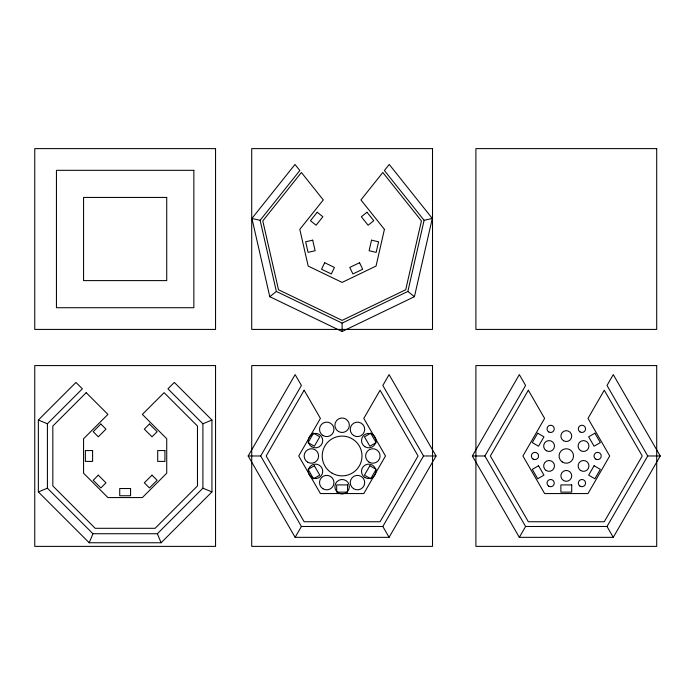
<?xml version="1.0" encoding="UTF-8"?>
<svg xmlns="http://www.w3.org/2000/svg" width="695" height="695" viewBox="0 0 695 695"><rect width="100%" height="100%" fill="white"/><g stroke="black" fill="none" stroke-linecap="round" stroke-linejoin="round"><path stroke-width="1.04" d="M407.861 291.448L424.098 220.306L384.387 170.518L389.235 164.446L432.29 218.439L414.429 296.695L342.114 331.524L269.79 296.695L251.929 218.439L294.984 164.446L299.832 170.518L260.121 220.306L276.367 291.448L342.114 323.114L407.861 291.448L414.429 296.695M89.203 542.76L92.948 533.725L47.408 488.185L47.408 423.776L82.358 388.826L75.963 382.432L38.364 420.032L38.364 491.93L89.203 542.76L161.101 542.76L211.932 491.93L211.932 420.032L174.332 382.432L167.947 388.826L202.897 423.776L202.897 488.185L157.357 533.725L92.948 533.725M248.167 455.981L295.14 374.622L301.404 385.464L260.695 455.981L301.404 526.489L382.823 526.489L423.533 455.981L382.823 385.464L389.087 374.622L436.06 455.981L389.087 537.339L295.14 537.339L248.167 455.981L260.695 455.981M295.14 537.339L301.404 526.489M472.357 455.981L519.33 374.622L525.594 385.464L484.884 455.981L525.594 526.489L607.013 526.489L647.723 455.981L607.013 385.464L613.277 374.622L660.25 455.981L613.277 537.339L519.33 537.339L472.357 455.981L484.884 455.981M519.33 537.339L525.594 526.489M269.79 296.695L276.367 291.448M38.364 491.93L47.408 488.185M202.897 423.776L211.932 420.032M424.098 220.306L432.29 218.439M423.533 455.981L436.06 455.981M647.723 455.981L660.25 455.981M251.929 218.439L260.121 220.306M38.364 420.032L47.408 423.776M202.897 488.185L211.932 491.93M607.013 526.489L613.277 537.339M382.823 526.489L389.087 537.339M157.357 533.725L161.101 542.76M342.114 323.114L342.114 331.524M371.521 240.166L369.106 250.747L376.16 252.355L378.575 241.782L371.521 240.166M384.413 229.367L376.038 266.072L342.114 282.413L308.189 266.072L299.806 229.367L323.288 199.925L301.404 172.49L262.788 220.914L278.504 289.745L342.114 320.378L405.724 289.745L421.431 220.914L382.815 172.49L360.94 199.925L384.413 229.367M324.669 262.727L321.533 269.243L331.307 273.952L334.443 267.436L324.669 262.727M304.141 390.216L266.176 455.981L304.141 521.745L380.078 521.745L418.051 455.981L380.078 390.216L363.806 418.399L385.499 455.981L363.806 493.563L320.412 493.563L298.72 455.981L320.412 418.399L304.141 390.216M313.506 433.202L308.085 442.593L314.349 446.216L319.769 436.816L313.506 433.202M369.879 465.746L364.449 475.145L370.713 478.759L376.134 469.36L369.879 465.746M528.339 390.216L490.366 455.981L528.339 521.745L604.268 521.745L642.241 455.981L604.268 390.216L587.996 418.399L609.697 455.981L587.996 493.563L544.611 493.563L522.909 455.981L544.611 418.399L528.339 390.216M537.695 433.202L532.274 442.593L538.538 446.216L543.959 436.816L537.695 433.202M594.069 465.746L588.648 475.145L594.903 478.759L600.332 469.36L594.069 465.746M317.224 212.236L310.457 220.715L316.112 225.223L322.88 216.744L317.224 212.236M86.189 392.666L52.829 426.026L52.829 485.935L95.198 528.304L155.107 528.304L197.467 485.935L197.467 426.026L164.107 392.666L142.371 414.394L166.731 438.754L166.731 473.208L142.371 497.568L107.925 497.568L83.565 473.208L83.565 438.754L107.925 414.394L86.189 392.666M100.862 424.019L93.191 431.691L98.299 436.808L105.97 429.136L100.862 424.019M98.299 475.154L93.191 480.271L100.862 487.942L105.97 482.825L98.299 475.154M149.442 424.019L144.325 429.136L151.996 436.808L157.113 431.691L149.442 424.019M151.996 475.154L144.325 482.825L149.442 487.942L157.113 480.271L151.996 475.154M367.003 212.236L361.348 216.744L368.107 225.223L373.762 220.715L367.003 212.236M314.349 465.746L308.085 469.36L313.506 478.759L319.769 475.145L314.349 465.746M370.713 433.202L364.449 436.816L369.879 446.216L376.134 442.593L370.713 433.202M538.538 465.746L532.274 469.36L537.695 478.759L543.959 475.145L538.538 465.746M594.903 433.202L588.648 436.816L594.069 446.216L600.332 442.593L594.903 433.202M359.55 262.727L349.776 267.436L352.912 273.952L362.686 269.243L359.55 262.727M312.698 240.166L305.652 241.782L308.067 252.355L315.113 250.747L312.698 240.166M215.554 148.617L34.75 148.617L34.75 329.421L215.554 329.421L215.554 148.617M432.507 148.617L251.712 148.617L251.712 329.421L432.507 329.421L432.507 148.617M656.706 148.617L475.901 148.617L475.901 329.421L656.706 329.421L656.706 148.617M193.853 170.318L56.443 170.318L56.443 307.72L193.853 307.72L193.853 170.318M166.731 197.432L83.565 197.432L83.565 280.606L166.731 280.606L166.731 197.432M215.554 365.579L34.75 365.579L34.75 546.383L215.554 546.383L215.554 365.579M432.507 365.579L251.712 365.579L251.712 546.383L432.507 546.383L432.507 365.579M656.706 365.579L475.901 365.579L475.901 546.383L656.706 546.383L656.706 365.579M92.609 450.56L85.372 450.56L85.372 461.402L92.609 461.402L92.609 450.56M164.924 450.56L157.696 450.56L157.696 461.402L164.924 461.402L164.924 450.56M347.535 484.91L336.684 484.91L336.684 492.138L347.535 492.138L347.535 484.91M571.724 484.91L560.882 484.91L560.882 492.138L571.724 492.138L571.724 484.91M130.573 488.524L119.722 488.524L119.722 495.752L130.573 495.752L130.573 488.524M580.594 450.603A5.421 5.421 0 0 0 588.943 446.294A5.421 5.421 0 0 0 581.037 441.212A5.421 5.421 0 0 0 580.594 450.603M580.004 431.899A3.614 3.614 0 0 0 585.572 429.032A3.614 3.614 0 0 0 580.308 425.644A3.614 3.614 0 0 0 580.004 431.899M580.707 470.558A5.421 5.421 0 0 0 588.952 466.05A5.421 5.421 0 0 0 580.924 461.167A5.421 5.421 0 0 0 580.707 470.558M595.737 459.065A3.614 3.614 0 0 0 601.236 456.068A3.614 3.614 0 0 0 595.884 452.81A3.614 3.614 0 0 0 595.737 459.065M563.593 480.566A5.421 5.421 0 0 0 571.724 475.867A5.421 5.421 0 0 0 563.593 471.175A5.421 5.421 0 0 0 563.593 480.566M579.934 486.092A3.614 3.614 0 0 0 585.564 483.355A3.614 3.614 0 0 0 580.377 479.845A3.614 3.614 0 0 0 579.934 486.092M546.148 470.489A5.421 5.421 0 0 0 554.497 466.18A5.421 5.421 0 0 0 546.591 461.106A5.421 5.421 0 0 0 546.148 470.489M548.694 486.144A3.614 3.614 0 0 0 554.254 483.268A3.614 3.614 0 0 0 548.989 479.889A3.614 3.614 0 0 0 548.694 486.144M546.253 450.664A5.421 5.421 0 0 0 554.506 446.164A5.421 5.421 0 0 0 546.478 441.273A5.421 5.421 0 0 0 546.253 450.664M533.108 459.065A3.614 3.614 0 0 0 538.599 456.068A3.614 3.614 0 0 0 533.256 452.81A3.614 3.614 0 0 0 533.108 459.065M563.593 440.786A5.421 5.421 0 0 0 571.724 436.095A5.421 5.421 0 0 0 563.593 431.395A5.421 5.421 0 0 0 563.593 440.786M548.841 431.995A3.614 3.614 0 0 0 554.263 428.858A3.614 3.614 0 0 0 548.841 425.731A3.614 3.614 0 0 0 548.841 431.995M562.246 461.966A7.228 7.228 0 0 0 573.514 456.493A7.228 7.228 0 0 0 563.141 449.474A7.228 7.228 0 0 0 562.246 461.966M332.167 473.208A19.886 19.886 0 0 0 361.999 455.981A19.886 19.886 0 0 0 332.167 438.754A19.886 19.886 0 0 0 332.167 473.208M322.975 488.776A7.228 7.228 0 0 0 333.974 482.773A7.228 7.228 0 0 0 323.279 476.249A7.228 7.228 0 0 0 322.975 488.776M353.573 488.681A7.228 7.228 0 0 0 364.701 482.947A7.228 7.228 0 0 0 354.163 476.171A7.228 7.228 0 0 0 353.573 488.681M368.793 461.966A7.228 7.228 0 0 0 380.061 456.493A7.228 7.228 0 0 0 369.688 449.474A7.228 7.228 0 0 0 368.793 461.966M353.712 435.539A7.228 7.228 0 0 0 364.71 429.536A7.228 7.228 0 0 0 354.016 423.012A7.228 7.228 0 0 0 353.712 435.539M322.836 435.444A7.228 7.228 0 0 0 333.965 429.71A7.228 7.228 0 0 0 323.427 422.934A7.228 7.228 0 0 0 322.836 435.444M307.755 462.245A7.228 7.228 0 0 0 318.605 455.981A7.228 7.228 0 0 0 307.755 449.717A7.228 7.228 0 0 0 307.755 462.245M311.725 446.789A7.228 7.228 0 0 0 322.723 440.786A7.228 7.228 0 0 0 312.029 434.262A7.228 7.228 0 0 0 311.725 446.789M311.586 477.43A7.228 7.228 0 0 0 322.715 471.697A7.228 7.228 0 0 0 312.177 464.92A7.228 7.228 0 0 0 311.586 477.43M338.057 492.703A7.228 7.228 0 0 0 349.324 487.23A7.228 7.228 0 0 0 338.952 480.21A7.228 7.228 0 0 0 338.057 492.703M364.962 477.526A7.228 7.228 0 0 0 375.96 471.523A7.228 7.228 0 0 0 365.266 464.998A7.228 7.228 0 0 0 364.962 477.526M364.823 446.694A7.228 7.228 0 0 0 375.952 440.96A7.228 7.228 0 0 0 365.414 434.184A7.228 7.228 0 0 0 364.823 446.694M338.491 431.508A7.228 7.228 0 0 0 349.342 425.244A7.228 7.228 0 0 0 338.491 418.981A7.228 7.228 0 0 0 338.491 431.508"/></g></svg>
